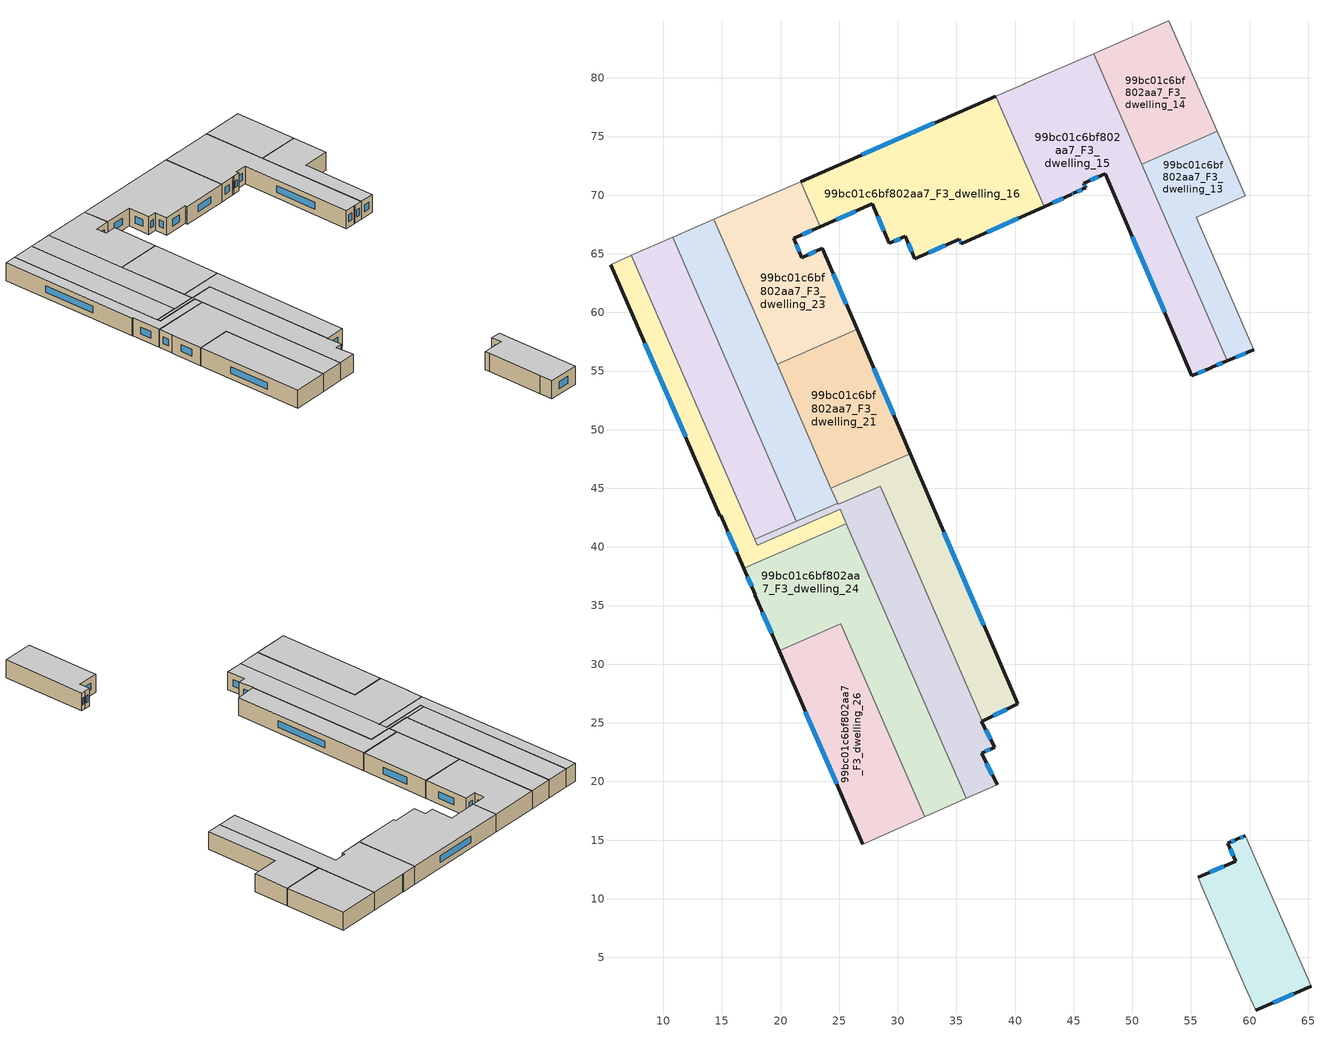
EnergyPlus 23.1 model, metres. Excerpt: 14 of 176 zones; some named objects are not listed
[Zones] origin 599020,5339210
99bc01c6bf802aa7_F3_dwelling_13
 floor to 99bc01c6bf802aa7_F2_dwelling_13 (EU_floor_Construction): 57.23,75.43 59.62,69.95 55.44,68.13 60.36,56.83 58.1,55.87 50.81,72.63 z9
 wall outside (EU_wall_Construction): 58.1,55.87 60.36,56.83 z9:12
 wall to 99bc01c6bf802aa7_F3_dwelling_12 (EU_wall_Construction): 60.36,56.83 55.44,68.13 59.62,69.95 z9:12
 wall to 99bc01c6bf802aa7_F3_dwelling_14 (EU_wall_Construction): 57.23,75.43 50.81,72.63 z9:12
 wall to 99bc01c6bf802aa7_F3_dwelling_15 (EU_wall_Construction): 50.81,72.63 58.1,55.87 z9:12
 wall to 99bc01c6bf802aa7_F3_dwelling_11 (EU_wall_Construction): 59.62,69.95 57.23,75.43 z9:12
 window (EU_Window_Construction): 58.81,56.17 59.66,56.53 z9.94:11.06
 ceiling to 99bc01c6bf802aa7_F4_dwelling_13 (EU_floor_Construction): 60.36,56.83 55.44,68.13 59.62,69.95 57.23,75.43 50.81,72.63 58.1,55.87 z12
99bc01c6bf802aa7_F3_dwelling_14
 floor to 99bc01c6bf802aa7_F2_dwelling_14 (EU_floor_Construction): 53.12,84.87 57.23,75.43 50.81,72.63 46.7,82.07 z9
 wall adiabatic (EU_wall_Construction): 53.12,84.87 46.7,82.07 z9:12
 wall to 99bc01c6bf802aa7_F3_dwelling_15 (EU_wall_Construction): 46.7,82.07 50.8,72.63 z9:12
 wall to 99bc01c6bf802aa7_F3_dwelling_11 (EU_wall_Construction): 57.23,75.43 53.12,84.87 z9:12
 ceiling to 99bc01c6bf802aa7_F4_dwelling_14 (EU_floor_Construction): 57.23,75.43 53.12,84.87 46.7,82.07 50.81,72.63 z12
99bc01c6bf802aa7_F3_dwelling_15
 floor to 99bc01c6bf802aa7_F2_dwelling_15 (EU_floor_Construction): 46.7,82.07 58.1,55.87 56.78,55.31 56.72,55.29 55.07,54.59 47.69,71.84 45.85,71.02 46.01,70.62 44.98,70.15 44.84,70.09 42.47,69.03 38.37,78.44 40.75,79.48 40.89,79.54 z9
 wall outside (EU_wall_Construction): 42.47,69.03 44.84,70.09 44.98,70.15 46.01,70.62 45.85,71.02 47.69,71.84 55.07,54.59 56.72,55.29 56.78,55.31 58.1,55.87 z9:12
 wall to 99bc01c6bf802aa7_F3_dwelling_16 (EU_wall_Construction): 38.37,78.44 42.47,69.03 z9:12
 wall adiabatic (EU_wall_Construction): 46.7,82.07 40.89,79.54 40.75,79.48 38.37,78.44 z9:12
 window (EU_Window_Construction): 44.88,70.11 44.93,70.13 / 43.21,69.36 44.09,69.76 / 57.19,55.49 57.69,55.7 / 55.59,54.81 56.2,55.07 / 50,66.44 52.76,60 / 46.43,71.28 47.11,71.59 / 45.96,70.74 45.9,70.9 / 45.3,70.3 45.69,70.47 z9.94:11.06
 ceiling to 99bc01c6bf802aa7_F4_dwelling_15 (EU_floor_Construction): 58.1,55.87 46.7,82.07 40.89,79.54 40.75,79.48 38.37,78.44 42.47,69.03 44.84,70.09 44.98,70.15 46.01,70.62 45.85,71.02 47.69,71.84 55.07,54.59 56.72,55.29 56.78,55.31 z12
99bc01c6bf802aa7_F3_dwelling_16
 floor to 99bc01c6bf802aa7_F2_dwelling_16 (EU_floor_Construction): 38.37,78.44 42.47,69.03 35.41,65.86 35.23,66.26 31.45,64.56 30.61,66.49 29.28,65.89 27.81,69.25 23.39,67.32 21.71,71.16 z9
 wall outside (EU_wall_Construction): 23.39,67.32 27.81,69.25 29.28,65.89 30.61,66.49 31.45,64.56 35.23,66.26 35.41,65.86 42.47,69.03 / 38.37,78.44 21.71,71.16 z9:12
 wall to 99bc01c6bf802aa7_F3_dwelling_23 (EU_wall_Construction): 21.71,71.16 23.39,67.32 z9:12
 window (EU_Window_Construction): 35.28,66.13 35.35,65.99 / 32.63,65.09 34.04,65.73 / 30.88,65.88 31.19,65.17 / 29.7,66.08 30.2,66.3 / 28.27,68.2 28.82,66.95 / 24.77,67.92 26.42,68.64 / 33.15,76.16 26.93,73.45 / 37.62,66.85 40.25,68.04 z9.94:11.06
 ceiling to 99bc01c6bf802aa7_F4_dwelling_16 (EU_floor_Construction): 42.47,69.03 38.37,78.44 21.71,71.16 23.39,67.32 27.81,69.25 29.28,65.89 30.61,66.49 31.45,64.56 35.23,66.26 35.41,65.86 z12
99bc01c6bf802aa7_F3_dwelling_19
 floor to 99bc01c6bf802aa7_F2_dwelling_19 (EU_floor_Construction): 59.64,15.39 65.24,2.55 60.52,0.5 59.61,2.45 55.89,11.15 55.6,11.82 58.82,13.2 58.15,14.75 59,15.11 z9
 wall outside (EU_wall_Construction): 59.64,15.39 59,15.11 58.15,14.75 58.82,13.2 55.6,11.82 / 60.52,0.5 65.24,2.55 z9:12
 wall to 99bc01c6bf802aa7_F3_dwelling_18 (EU_wall_Construction): 65.24,2.55 59.64,15.39 z9:12
 wall adiabatic (EU_wall_Construction): 55.6,11.82 55.89,11.15 59.61,2.45 60.52,0.5 z9:12
 window (EU_Window_Construction): 57.81,12.77 56.61,12.25 / 58.36,14.26 58.61,13.69 / 58.73,15 58.42,14.86 / 59.44,15.3 59.2,15.2 / 62,1.14 63.76,1.9 z9.94:11.06
 ceiling to 99bc01c6bf802aa7_F4_dwelling_19 (EU_floor_Construction): 65.24,2.55 59.64,15.39 59,15.11 58.15,14.75 58.82,13.2 55.6,11.82 55.89,11.15 59.61,2.45 60.52,0.5 z12
99bc01c6bf802aa7_F3_dwelling_20
 floor to 99bc01c6bf802aa7_F2_dwelling_20 (EU_floor_Construction): 31.06,47.97 40.22,26.61 37.21,25.16 28.48,45.19 24.9,43.63 24.3,45.03 z9
 wall outside (EU_wall_Construction): 37.21,25.16 40.22,26.61 31.06,47.97 z9:12
 wall to 99bc01c6bf802aa7_F3_dwelling_22 (EU_wall_Construction): 24.87,43.71 24.9,43.63 28.48,45.19 28.57,45 37.21,25.16 z9:12
 wall to 99bc01c6bf802aa7_F3_dwelling_21 (EU_wall_Construction): 31.06,47.97 24.3,45.03 z9:12
 wall to 99bc01c6bf802aa7_F3_dwelling_25 (EU_wall_Construction): 24.3,45.03 24.87,43.71 z9:12
 window (EU_Window_Construction): 37.35,33.31 33.93,41.27 / 38.15,25.61 39.27,26.15 z9.94:11.06
 ceiling to 99bc01c6bf802aa7_F4_dwelling_20 (EU_floor_Construction): 40.22,26.61 31.06,47.97 24.3,45.03 24.9,43.63 28.48,45.19 37.21,25.16 z12
99bc01c6bf802aa7_F3_dwelling_21
 floor to 99bc01c6bf802aa7_F2_dwelling_21 (EU_floor_Construction): 26.52,58.55 31.06,47.97 24.3,45.03 19.7,55.58 z9
 wall outside (EU_wall_Construction): 31.06,47.97 26.52,58.55 z9:12
 wall to 99bc01c6bf802aa7_F3_dwelling_23 (EU_wall_Construction): 26.52,58.55 19.7,55.58 z9:12
 wall to 99bc01c6bf802aa7_F3_dwelling_25 (EU_wall_Construction): 19.7,55.58 24.3,45.03 z9:12
 window (EU_Window_Construction): 29.63,51.29 27.94,55.23 z9.94:11.06
 ceiling to 99bc01c6bf802aa7_F4_dwelling_21 (EU_floor_Construction): 31.06,47.97 26.52,58.55 19.7,55.58 24.3,45.03 z12
99bc01c6bf802aa7_F3_dwelling_22
 floor to 99bc01c6bf802aa7_F2_dwelling_22 (EU_floor_Construction): 28.57,45 37.21,25.16 37.12,25.12 38.26,22.93 38.19,22.89 37.14,22.42 38.47,19.72 35.82,18.55 25.08,43.23 18.03,40.16 17.81,40.67 21.33,42.21 21.34,42.18 24.87,43.71 24.9,43.63 28.48,45.19 z9
 wall outside (EU_wall_Construction): 38.47,19.72 37.14,22.42 38.19,22.89 38.26,22.93 37.12,25.12 37.21,25.16 z9:12
 wall to 99bc01c6bf802aa7_F3_dwelling_27 (EU_wall_Construction): 21.33,42.21 17.81,40.67 z9:12
 wall to 99bc01c6bf802aa7_F3_dwelling_25 (EU_wall_Construction): 24.87,43.71 21.34,42.18 21.33,42.2 z9:12
 wall adiabatic (EU_wall_Construction): 35.82,18.55 38.47,19.72 z9:12
 wall to 99bc01c6bf802aa7_F3_dwelling_28 (EU_wall_Construction): 17.81,40.67 18.03,40.16 25.08,43.23 25.62,41.98 z9:12
 wall to 99bc01c6bf802aa7_F3_dwelling_24 (EU_wall_Construction): 25.62,41.98 35.82,18.55 z9:12
 window (EU_Window_Construction): 37.91,23.61 37.48,24.43 / 37.47,22.57 37.86,22.75 / 38.05,20.57 37.56,21.57 z9.94:11.06
 ceiling to 99bc01c6bf802aa7_F4_dwelling_22 (EU_floor_Construction): 38.47,19.72 37.14,22.42 38.19,22.89 38.26,22.93 37.12,25.12 37.21,25.16 28.57,45 28.48,45.19 24.9,43.63 24.87,43.71 21.34,42.18 21.33,42.21 17.81,40.67 18.03,40.16 25.08,43.23 35.82,18.55 z12
99bc01c6bf802aa7_F3_dwelling_23
 floor to 99bc01c6bf802aa7_F2_dwelling_23 (EU_floor_Construction): 21.71,71.16 23.39,67.32 21.13,66.33 21.8,64.67 23.55,65.47 26.52,58.55 19.7,55.58 14.32,67.93 z9
 wall outside (EU_wall_Construction): 26.52,58.55 23.55,65.47 21.8,64.67 21.13,66.33 23.39,67.32 z9:12
 wall adiabatic (EU_wall_Construction): 21.71,71.16 14.32,67.93 z9:12
 wall to 99bc01c6bf802aa7_F3_dwelling_25 (EU_wall_Construction): 14.32,67.93 19.7,55.58 z9:12
 window (EU_Window_Construction): 25.59,60.72 24.48,63.3 / 21.84,66.64 22.68,67.01 / 21.59,65.19 21.34,65.81 / 23,65.21 22.35,64.92 z9.94:11.06
 ceiling to 99bc01c6bf802aa7_F4_dwelling_23 (EU_floor_Construction): 26.52,58.55 23.55,65.47 21.8,64.67 21.13,66.33 23.39,67.32 21.71,71.16 14.32,67.93 19.7,55.58 z12
99bc01c6bf802aa7_F3_dwelling_24
 floor to 99bc01c6bf802aa7_F2_dwelling_24 (EU_floor_Construction): 25.62,41.98 35.82,18.55 32.31,16.99 25.15,33.43 19.88,31.13 17.81,35.92 17.85,35.95 16.87,38.17 z9
 wall outside (EU_wall_Construction): 16.87,38.17 17.85,35.95 17.81,35.92 19.88,31.13 z9:12
 wall to 99bc01c6bf802aa7_F3_dwelling_28 (EU_wall_Construction): 25.62,41.98 16.87,38.17 z9:12
 wall adiabatic (EU_wall_Construction): 32.31,16.99 35.82,18.55 z9:12
 wall to 99bc01c6bf802aa7_F3_dwelling_26 (EU_wall_Construction): 19.88,31.13 25.15,33.43 32.31,16.99 z9:12
 window (EU_Window_Construction): 18.46,34.42 19.23,32.64 / 17.18,37.47 17.54,36.64 z9.94:11.06
 ceiling to 99bc01c6bf802aa7_F4_dwelling_24 (EU_floor_Construction): 35.82,18.55 25.62,41.98 16.87,38.17 17.85,35.95 17.81,35.92 19.88,31.13 25.15,33.43 32.31,16.99 z12
99bc01c6bf802aa7_F3_dwelling_25
 floor to 99bc01c6bf802aa7_F2_dwelling_25 (EU_floor_Construction): 14.32,67.93 24.87,43.71 21.34,42.18 10.8,66.39 z9
 wall adiabatic (EU_wall_Construction): 14.32,67.93 10.8,66.39 z9:12
 wall to 99bc01c6bf802aa7_F3_dwelling_27 (EU_wall_Construction): 10.8,66.39 21.33,42.2 z9:12
 ceiling to 99bc01c6bf802aa7_F4_dwelling_25 (EU_floor_Construction): 24.87,43.71 14.32,67.93 10.8,66.39 21.34,42.18 z12
99bc01c6bf802aa7_F3_dwelling_26
 floor to 99bc01c6bf802aa7_F2_dwelling_26 (EU_floor_Construction): 25.15,33.43 32.31,16.99 27.03,14.64 19.88,31.13 z9
 wall outside (EU_wall_Construction): 19.88,31.13 27.03,14.64 z9:12
 wall adiabatic (EU_wall_Construction): 27.03,14.64 32.31,16.99 z9:12
 window (EU_Window_Construction): 22.12,25.97 24.79,19.81 z9.94:11.06
 ceiling to 99bc01c6bf802aa7_F4_dwelling_26 (EU_floor_Construction): 32.31,16.99 25.15,33.43 19.88,31.13 27.03,14.64 z12
99bc01c6bf802aa7_F3_dwelling_27
 floor to 99bc01c6bf802aa7_F2_dwelling_27 (EU_floor_Construction): 10.8,66.39 21.33,42.21 17.81,40.67 7.28,64.86 z9
 wall adiabatic (EU_wall_Construction): 10.8,66.39 7.28,64.86 z9:12
 wall to 99bc01c6bf802aa7_F3_dwelling_28 (EU_wall_Construction): 7.28,64.86 17.81,40.67 z9:12
 ceiling to 99bc01c6bf802aa7_F4_dwelling_27 (EU_floor_Construction): 21.33,42.21 10.8,66.39 7.28,64.86 17.81,40.67 z12
99bc01c6bf802aa7_F3_dwelling_28
 floor to 99bc01c6bf802aa7_F2_dwelling_28 (EU_floor_Construction): 7.28,64.86 18.03,40.16 25.08,43.23 25.62,41.98 16.87,38.17 14.88,42.69 14.83,42.67 5.5,64.08 z9
 wall outside (EU_wall_Construction): 5.5,64.08 14.83,42.67 14.88,42.69 16.87,38.17 z9:12
 wall adiabatic (EU_wall_Construction): 7.28,64.86 5.5,64.08 z9:12
 window (EU_Window_Construction): 15.5,41.28 16.25,39.59 / 8.43,57.37 11.91,49.38 z9.94:11.06
 ceiling to 99bc01c6bf802aa7_F4_dwelling_28 (EU_floor_Construction): 25.62,41.98 25.08,43.23 18.03,40.16 7.28,64.86 5.5,64.08 14.83,42.67 14.88,42.69 16.87,38.17 z12
[Building]
EU S2 Campaign: North Axis=0; Terrain=City; Solar Distribution=FullExterior
[Site:Location]
Vienna: Latitude=48; Longitude=16.5; Time Zone=1; Elevation=183
[SizingPeriod:WeatherFileDays]
AnnualSizingPeriod: Begin Month=1; Begin Day of Month=1; End Month=12; End Day of Month=31; Day of Week for Start Day=Monday; Use Weather File Daylight Saving Period=No; Use Weather File Rain and Snow Indicators=No
[MATERIAL]
EU_InternalMass_Material: Roughness=MediumRough; Thickness=0.1; Conductivity=1; Density=1800; Specific Heat=900; Thermal Absorptance=0.9; Solar Absorptance=0.7; Visible Absorptance=0.7
[MATERIAL:NOMASS] Roughness=MediumRough; Thermal Absorptance=0.9; Solar Absorptance=0.7; Visible Absorptance=0.7
Name | Thermal Resistance
EU_wall_NoMass | 0.914258
EU_floor_NoMass | 1.09711
[WINDOWMATERIAL:SIMPLEGLAZINGSYSTEM]
EU_Window_SimpleGlazing: UFactor=2.09642; Solar Heat Gain Coefficient=0.65; Visible Transmittance=0.65
[CONSTRUCTION]
EU_wall_Construction: EU_wall_NoMass
EU_floor_Construction: EU_floor_NoMass
EU_Window_Construction: EU_Window_SimpleGlazing
EU_InternalMass_Construction: EU_InternalMass_Material
[ZONE] Type=1; Multiplier=1; Ceiling Height=autocalculate; Floor Area=autocalculate; Part of Total Floor Area=Yes
Name | Volume
99bc01c6bf802aa7_F3_dwelling_13 | 216.506
99bc01c6bf802aa7_F3_dwelling_14 | 216.489
99bc01c6bf802aa7_F3_dwelling_15 | 454.094
99bc01c6bf802aa7_F3_dwelling_16 | 458.053
99bc01c6bf802aa7_F3_dwelling_19 | 199.231
99bc01c6bf802aa7_F3_dwelling_20 | 255.803
99bc01c6bf802aa7_F3_dwelling_21 | 255.807
99bc01c6bf802aa7_F3_dwelling_22 | 323.112
99bc01c6bf802aa7_F3_dwelling_23 | 299.235
99bc01c6bf802aa7_F3_dwelling_24 | 426.352
99bc01c6bf802aa7_F3_dwelling_25 | 304.602
99bc01c6bf802aa7_F3_dwelling_26 | 310.523
99bc01c6bf802aa7_F3_dwelling_27 | 303.975
99bc01c6bf802aa7_F3_dwelling_28 | 194.706
[INTERNALMASS] Construction=EU_InternalMass_Construction
Name | Zone or ZoneList | Surface Area
99bc01c6bf802aa7_F3_dwelling_13_EU_InternalMass | 99bc01c6bf802aa7_F3_dwelling_13 | 72.1688
99bc01c6bf802aa7_F3_dwelling_14_EU_InternalMass | 99bc01c6bf802aa7_F3_dwelling_14 | 72.1627
99bc01c6bf802aa7_F3_dwelling_15_EU_InternalMass | 99bc01c6bf802aa7_F3_dwelling_15 | 151.367
99bc01c6bf802aa7_F3_dwelling_16_EU_InternalMass | 99bc01c6bf802aa7_F3_dwelling_16 | 152.697
99bc01c6bf802aa7_F3_dwelling_19_EU_InternalMass | 99bc01c6bf802aa7_F3_dwelling_19 | 66.4119
99bc01c6bf802aa7_F3_dwelling_20_EU_InternalMass | 99bc01c6bf802aa7_F3_dwelling_20 | 85.2681
99bc01c6bf802aa7_F3_dwelling_21_EU_InternalMass | 99bc01c6bf802aa7_F3_dwelling_21 | 85.2689
99bc01c6bf802aa7_F3_dwelling_22_EU_InternalMass | 99bc01c6bf802aa7_F3_dwelling_22 | 107.698
99bc01c6bf802aa7_F3_dwelling_23_EU_InternalMass | 99bc01c6bf802aa7_F3_dwelling_23 | 99.7454
99bc01c6bf802aa7_F3_dwelling_24_EU_InternalMass | 99bc01c6bf802aa7_F3_dwelling_24 | 142.106
99bc01c6bf802aa7_F3_dwelling_25_EU_InternalMass | 99bc01c6bf802aa7_F3_dwelling_25 | 101.531
99bc01c6bf802aa7_F3_dwelling_26_EU_InternalMass | 99bc01c6bf802aa7_F3_dwelling_26 | 103.509
99bc01c6bf802aa7_F3_dwelling_27_EU_InternalMass | 99bc01c6bf802aa7_F3_dwelling_27 | 101.331
99bc01c6bf802aa7_F3_dwelling_28_EU_InternalMass | 99bc01c6bf802aa7_F3_dwelling_28 | 64.9006
[OTHEREQUIPMENT] Fuel Type=Electricity; Design Level Calculation Method=Watts/Area; Power per Zone Floor Area=1; Fraction Latent=0; Fraction Radiant=0; Fraction Lost=0; Carbon Dioxide Generation Rate=0; EndUse Subcategory=EU_Step8_InternalGains
Name | Zone or ZoneList or Space or SpaceList | Schedule
EU_Step8_InternalGain_99bc01c6bf802aa7_F3_dwelling_13_f000 | 99bc01c6bf802aa7_F3_dwelling_13 | EU_Step8_GainSchedule_99bc01c6bf802aa7_F3_dwelling_13_f000
EU_Step8_InternalGain_99bc01c6bf802aa7_F3_dwelling_14_f000 | 99bc01c6bf802aa7_F3_dwelling_14 | EU_Step8_GainSchedule_99bc01c6bf802aa7_F3_dwelling_14_f000
EU_Step8_InternalGain_99bc01c6bf802aa7_F3_dwelling_15_f000 | 99bc01c6bf802aa7_F3_dwelling_15 | EU_Step8_GainSchedule_99bc01c6bf802aa7_F3_dwelling_15_f000
EU_Step8_InternalGain_99bc01c6bf802aa7_F3_dwelling_16_f000 | 99bc01c6bf802aa7_F3_dwelling_16 | EU_Step8_GainSchedule_99bc01c6bf802aa7_F3_dwelling_16_f000
EU_Step8_InternalGain_99bc01c6bf802aa7_F3_dwelling_19_f000 | 99bc01c6bf802aa7_F3_dwelling_19 | EU_Step8_GainSchedule_99bc01c6bf802aa7_F3_dwelling_19_f000
EU_Step8_InternalGain_99bc01c6bf802aa7_F3_dwelling_20_f000 | 99bc01c6bf802aa7_F3_dwelling_20 | EU_Step8_GainSchedule_99bc01c6bf802aa7_F3_dwelling_20_f000
EU_Step8_InternalGain_99bc01c6bf802aa7_F3_dwelling_21_f000 | 99bc01c6bf802aa7_F3_dwelling_21 | EU_Step8_GainSchedule_99bc01c6bf802aa7_F3_dwelling_21_f000
EU_Step8_InternalGain_99bc01c6bf802aa7_F3_dwelling_22_f000 | 99bc01c6bf802aa7_F3_dwelling_22 | EU_Step8_GainSchedule_99bc01c6bf802aa7_F3_dwelling_22_f000
EU_Step8_InternalGain_99bc01c6bf802aa7_F3_dwelling_23_f000 | 99bc01c6bf802aa7_F3_dwelling_23 | EU_Step8_GainSchedule_99bc01c6bf802aa7_F3_dwelling_23_f000
EU_Step8_InternalGain_99bc01c6bf802aa7_F3_dwelling_24_f000 | 99bc01c6bf802aa7_F3_dwelling_24 | EU_Step8_GainSchedule_99bc01c6bf802aa7_F3_dwelling_24_f000
EU_Step8_InternalGain_99bc01c6bf802aa7_F3_dwelling_25_f000 | 99bc01c6bf802aa7_F3_dwelling_25 | EU_Step8_GainSchedule_99bc01c6bf802aa7_F3_dwelling_25_f000
EU_Step8_InternalGain_99bc01c6bf802aa7_F3_dwelling_26_f000 | 99bc01c6bf802aa7_F3_dwelling_26 | EU_Step8_GainSchedule_99bc01c6bf802aa7_F3_dwelling_26_f000
EU_Step8_InternalGain_99bc01c6bf802aa7_F3_dwelling_27_f000 | 99bc01c6bf802aa7_F3_dwelling_27 | EU_Step8_GainSchedule_99bc01c6bf802aa7_F3_dwelling_27_f000
EU_Step8_InternalGain_99bc01c6bf802aa7_F3_dwelling_28_f000 | 99bc01c6bf802aa7_F3_dwelling_28 | EU_Step8_GainSchedule_99bc01c6bf802aa7_F3_dwelling_28_f000
[ZONEVENTILATION:DESIGNFLOWRATE] Schedule=EU_AlwaysOn; Design Flow Rate Calculation Method=AirChanges/Hour; Air Changes per Hour=0.546891; Ventilation Type=Natural; Fan Pressure Rise=0; Fan Total Efficiency=1; Constant Term Coefficient=1; Temperature Term Coefficient=0; Velocity Term Coefficient=0; Velocity Squared Term Coefficient=0; Minimum Indoor Temperature=-100; Maximum Indoor Temperature=100; Delta Temperature=-100; Minimum Outdoor Temperature=-100; Maximum Outdoor Temperature=100; Maximum Wind Speed=40
Name | Zone or ZoneList or Space or SpaceList
EU_ConstantAir_99bc01c6bf802aa7_F3_dwelling_13 | 99bc01c6bf802aa7_F3_dwelling_13
EU_ConstantAir_99bc01c6bf802aa7_F3_dwelling_14 | 99bc01c6bf802aa7_F3_dwelling_14
EU_ConstantAir_99bc01c6bf802aa7_F3_dwelling_15 | 99bc01c6bf802aa7_F3_dwelling_15
EU_ConstantAir_99bc01c6bf802aa7_F3_dwelling_16 | 99bc01c6bf802aa7_F3_dwelling_16
EU_ConstantAir_99bc01c6bf802aa7_F3_dwelling_19 | 99bc01c6bf802aa7_F3_dwelling_19
EU_ConstantAir_99bc01c6bf802aa7_F3_dwelling_20 | 99bc01c6bf802aa7_F3_dwelling_20
EU_ConstantAir_99bc01c6bf802aa7_F3_dwelling_21 | 99bc01c6bf802aa7_F3_dwelling_21
EU_ConstantAir_99bc01c6bf802aa7_F3_dwelling_22 | 99bc01c6bf802aa7_F3_dwelling_22
EU_ConstantAir_99bc01c6bf802aa7_F3_dwelling_23 | 99bc01c6bf802aa7_F3_dwelling_23
EU_ConstantAir_99bc01c6bf802aa7_F3_dwelling_24 | 99bc01c6bf802aa7_F3_dwelling_24
EU_ConstantAir_99bc01c6bf802aa7_F3_dwelling_25 | 99bc01c6bf802aa7_F3_dwelling_25
EU_ConstantAir_99bc01c6bf802aa7_F3_dwelling_26 | 99bc01c6bf802aa7_F3_dwelling_26
EU_ConstantAir_99bc01c6bf802aa7_F3_dwelling_27 | 99bc01c6bf802aa7_F3_dwelling_27
EU_ConstantAir_99bc01c6bf802aa7_F3_dwelling_28 | 99bc01c6bf802aa7_F3_dwelling_28
[HVACTEMPLATE:ZONE:IDEALLOADSAIRSYSTEM] System Availability Schedule=EU_AlwaysOn; Maximum Heating Supply Air Temperature=50; Minimum Cooling Supply Air Temperature=13; Maximum Heating Supply Air Humidity Ratio=0.0156; Minimum Cooling Supply Air Humidity Ratio=0.0077; Heating Limit=NoLimit; Cooling Limit=NoLimit; Heating Availability Schedule=EU_AlwaysOn; Cooling Availability Schedule=EU_CoolingOff; Dehumidification Control Type=ConstantSensibleHeatRatio; Cooling Sensible Heat Ratio=0.7; Dehumidification Setpoint=60; Humidification Control Type=None; Humidification Setpoint=30; Outdoor Air Method=None; Outdoor Air Flow Rate per Person=0.00944; Outdoor Air Flow Rate per Zone Floor Area=0; Outdoor Air Flow Rate per Zone=0; Demand Controlled Ventilation Type=None; Outdoor Air Economizer Type=NoEconomizer; Heat Recovery Type=None; Sensible Heat Recovery Effectiveness=0.7; Latent Heat Recovery Effectiveness=0.65
Name | Template Thermostat
99bc01c6bf802aa7_F3_dwelling_13 | EU_HeatOnly_99bc01c6bf802aa7_F3_dwelling_13
99bc01c6bf802aa7_F3_dwelling_14 | EU_HeatOnly_99bc01c6bf802aa7_F3_dwelling_14
99bc01c6bf802aa7_F3_dwelling_15 | EU_HeatOnly_99bc01c6bf802aa7_F3_dwelling_15
99bc01c6bf802aa7_F3_dwelling_16 | EU_HeatOnly_99bc01c6bf802aa7_F3_dwelling_16
99bc01c6bf802aa7_F3_dwelling_19 | EU_HeatOnly_99bc01c6bf802aa7_F3_dwelling_19
99bc01c6bf802aa7_F3_dwelling_20 | EU_HeatOnly_99bc01c6bf802aa7_F3_dwelling_20
99bc01c6bf802aa7_F3_dwelling_21 | EU_HeatOnly_99bc01c6bf802aa7_F3_dwelling_21
99bc01c6bf802aa7_F3_dwelling_22 | EU_HeatOnly_99bc01c6bf802aa7_F3_dwelling_22
99bc01c6bf802aa7_F3_dwelling_23 | EU_HeatOnly_99bc01c6bf802aa7_F3_dwelling_23
99bc01c6bf802aa7_F3_dwelling_24 | EU_HeatOnly_99bc01c6bf802aa7_F3_dwelling_24
99bc01c6bf802aa7_F3_dwelling_25 | EU_HeatOnly_99bc01c6bf802aa7_F3_dwelling_25
99bc01c6bf802aa7_F3_dwelling_26 | EU_HeatOnly_99bc01c6bf802aa7_F3_dwelling_26
99bc01c6bf802aa7_F3_dwelling_27 | EU_HeatOnly_99bc01c6bf802aa7_F3_dwelling_27
99bc01c6bf802aa7_F3_dwelling_28 | EU_HeatOnly_99bc01c6bf802aa7_F3_dwelling_28
[SIZING:ZONE] Zone Cooling Design Supply Air Temperature Input Method=SupplyAirTemperature; Zone Cooling Design Supply Air Temperature=13; Zone Heating Design Supply Air Temperature Input Method=SupplyAirTemperature; Zone Heating Design Supply Air Temperature=50; Zone Cooling Design Supply Air Humidity Ratio=0.008; Zone Heating Design Supply Air Humidity Ratio=0.008; Cooling Design Air Flow Method=DesignDay; Cooling Design Air Flow Rate=0; Cooling Minimum Air Flow per Zone Floor Area=0.000762; Cooling Minimum Air Flow=0; Cooling Minimum Air Flow Fraction=0.2; Heating Design Air Flow Method=DesignDay; Heating Design Air Flow Rate=0; Heating Maximum Air Flow per Zone Floor Area=0.002032; Heating Maximum Air Flow=0.141576; Heating Maximum Air Flow Fraction=0.3; Account for Dedicated Outdoor Air System=No; Dedicated Outdoor Air System Control Strategy=NeutralSupplyAir; Dedicated Outdoor Air Low Setpoint Temperature for Design=autosize; Dedicated Outdoor Air High Setpoint Temperature for Design=autosize; Zone Load Sizing Method=Sensible Load Only No Latent Load; Zone Latent Cooling Design Supply Air Humidity Ratio Input Method=HumidityRatioDifference; Zone Cooling Design Supply Air Humidity Ratio Difference=0.005; Zone Latent Heating Design Supply Air Humidity Ratio Input Method=HumidityRatioDifference; Zone Humidification Design Supply Air Humidity Ratio Difference=0.005
99bc01c6bf802aa7_F3_dwelling_13; 99bc01c6bf802aa7_F3_dwelling_14; 99bc01c6bf802aa7_F3_dwelling_15; 99bc01c6bf802aa7_F3_dwelling_16; 99bc01c6bf802aa7_F3_dwelling_19; 99bc01c6bf802aa7_F3_dwelling_20; 99bc01c6bf802aa7_F3_dwelling_21; 99bc01c6bf802aa7_F3_dwelling_22; 99bc01c6bf802aa7_F3_dwelling_23; 99bc01c6bf802aa7_F3_dwelling_24; 99bc01c6bf802aa7_F3_dwelling_25; 99bc01c6bf802aa7_F3_dwelling_26; 99bc01c6bf802aa7_F3_dwelling_27; 99bc01c6bf802aa7_F3_dwelling_28
[SCHEDULE:CONSTANT]
Name | Hourly Value
EU_AlwaysOn | 1
EU_CoolingOff | 0
[SCHEDULE:FILE] Column Number=1; Rows to Skip at Top=0; Number of Hours of Data=8760; Column Separator=Comma; Interpolate to Timestep=No; Minutes per Item=60; Adjust Schedule for Daylight Savings=Yes
Name | File
EU_Step8_GainSchedule_99bc01c6bf802aa7_F3_dwelling_13_f000 | ../../schedules/99bc01c6bf802aa7/99bc01c6bf802aa7_F3_dwelling_13_f000_gain.csv
EU_Step8_GainSchedule_99bc01c6bf802aa7_F3_dwelling_14_f000 | ../../schedules/99bc01c6bf802aa7/99bc01c6bf802aa7_F3_dwelling_14_f000_gain.csv
EU_Step8_GainSchedule_99bc01c6bf802aa7_F3_dwelling_15_f000 | ../../schedules/99bc01c6bf802aa7/99bc01c6bf802aa7_F3_dwelling_15_f000_gain.csv
EU_Step8_GainSchedule_99bc01c6bf802aa7_F3_dwelling_16_f000 | ../../schedules/99bc01c6bf802aa7/99bc01c6bf802aa7_F3_dwelling_16_f000_gain.csv
EU_Step8_GainSchedule_99bc01c6bf802aa7_F3_dwelling_19_f000 | ../../schedules/99bc01c6bf802aa7/99bc01c6bf802aa7_F3_dwelling_19_f000_gain.csv
EU_Step8_GainSchedule_99bc01c6bf802aa7_F3_dwelling_20_f000 | ../../schedules/99bc01c6bf802aa7/99bc01c6bf802aa7_F3_dwelling_20_f000_gain.csv
EU_Step8_GainSchedule_99bc01c6bf802aa7_F3_dwelling_21_f000 | ../../schedules/99bc01c6bf802aa7/99bc01c6bf802aa7_F3_dwelling_21_f000_gain.csv
EU_Step8_GainSchedule_99bc01c6bf802aa7_F3_dwelling_22_f000 | ../../schedules/99bc01c6bf802aa7/99bc01c6bf802aa7_F3_dwelling_22_f000_gain.csv
EU_Step8_GainSchedule_99bc01c6bf802aa7_F3_dwelling_23_f000 | ../../schedules/99bc01c6bf802aa7/99bc01c6bf802aa7_F3_dwelling_23_f000_gain.csv
EU_Step8_GainSchedule_99bc01c6bf802aa7_F3_dwelling_24_f000 | ../../schedules/99bc01c6bf802aa7/99bc01c6bf802aa7_F3_dwelling_24_f000_gain.csv
EU_Step8_GainSchedule_99bc01c6bf802aa7_F3_dwelling_25_f000 | ../../schedules/99bc01c6bf802aa7/99bc01c6bf802aa7_F3_dwelling_25_f000_gain.csv
EU_Step8_GainSchedule_99bc01c6bf802aa7_F3_dwelling_26_f000 | ../../schedules/99bc01c6bf802aa7/99bc01c6bf802aa7_F3_dwelling_26_f000_gain.csv
EU_Step8_GainSchedule_99bc01c6bf802aa7_F3_dwelling_27_f000 | ../../schedules/99bc01c6bf802aa7/99bc01c6bf802aa7_F3_dwelling_27_f000_gain.csv
EU_Step8_GainSchedule_99bc01c6bf802aa7_F3_dwelling_28_f000 | ../../schedules/99bc01c6bf802aa7/99bc01c6bf802aa7_F3_dwelling_28_f000_gain.csv
